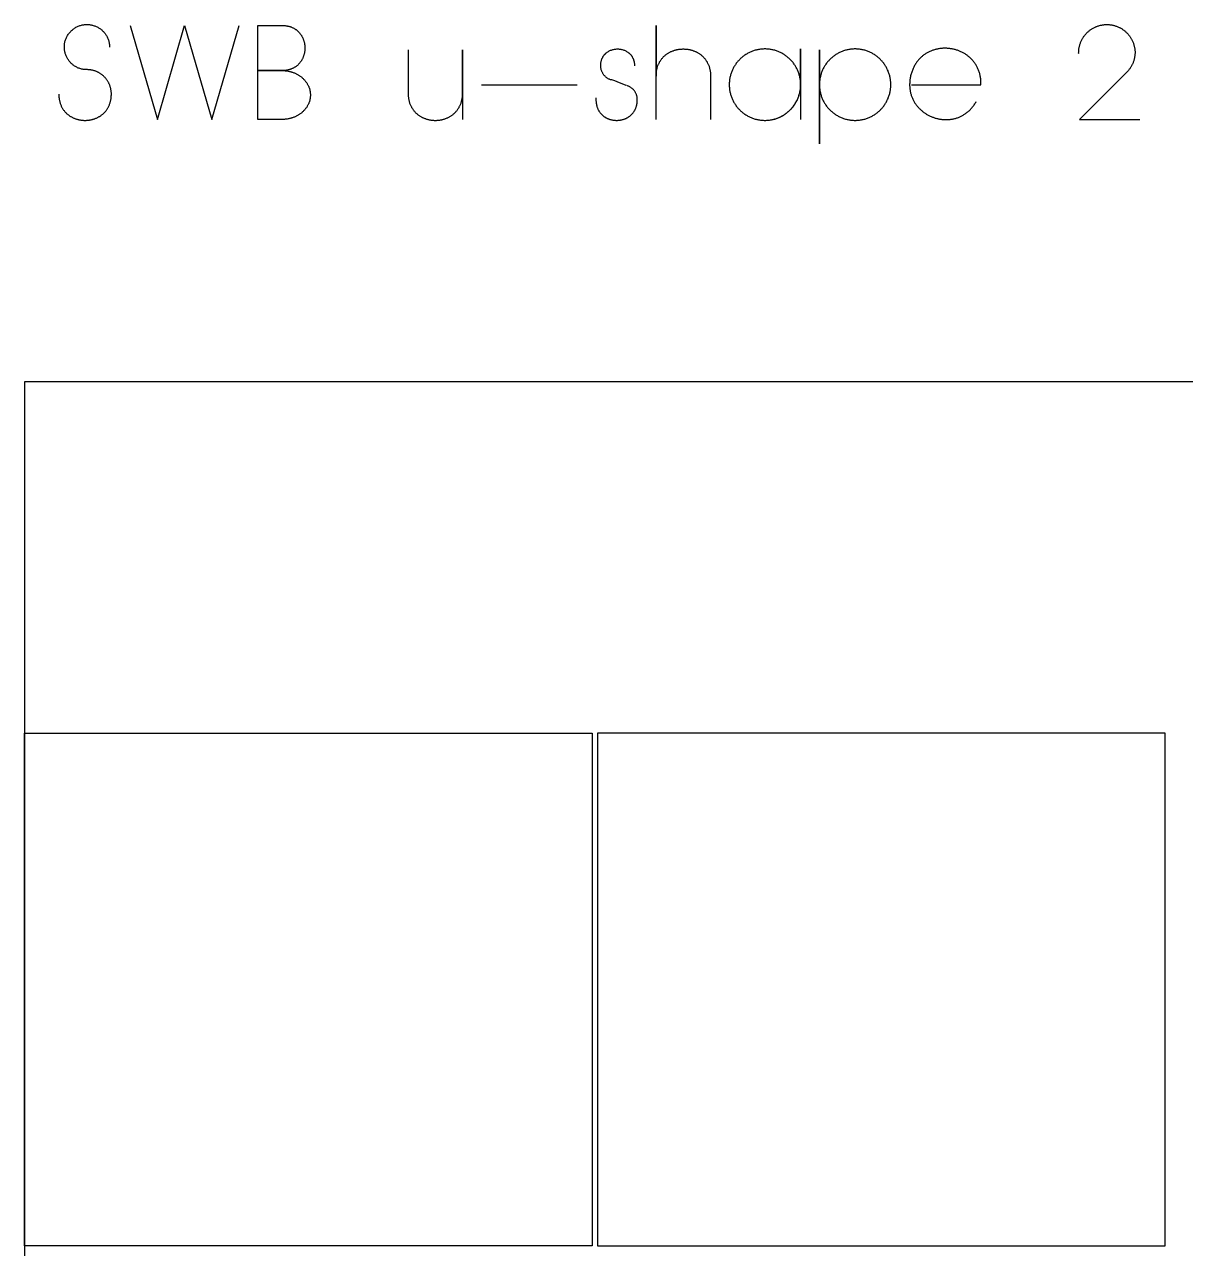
# Model space of a CAD drawing. Extents: x -841 to 5272, y -506 to 2808.
# Drawn here: x 3755 to 4620, y 1794 to 2706 of the extents above; entities that cross this region are included whole.
import ezdxf

# ---------------------------------------------------------------- set-up
doc = ezdxf.new("R2010")
doc.units = 0
for name, color, linetype in [('DEFAULT_LAYER0', 1, 'CONTINUOUS'), ('LAYER_1', 18, 'CONTINUOUS'), ('T5_LOGOLAYER_21', 18, 'CONTINUOUS')]:
    doc.layers.add(name, color=color, linetype=linetype)

msp = doc.modelspace()

# ---------------------------------------------------------------- linework, layer by layer
at = {"layer": 'DEFAULT_LAYER0'}
for points in [[(3754.74, 0), (4974.74, 0), (4974.74, 2440), (3754.74, 2440)], [(4568.74, 1796), (4604.74, 1796), (4604.74, 2178), (4181.74, 2178), (4181.74, 1796)]]:
    msp.add_lwpolyline(points, close=True, dxfattribs=at)
at = {"layer": 'LAYER_1'}
msp.add_lwpolyline([(4177.74, 1796), (3754.74, 1796), (3754.74, 2178), (4177.74, 2178)], close=True, dxfattribs=at)
at = {"layer": 'T5_LOGOLAYER_21'}
for points in [[(3780.29, 2654.37), (3780.3, 2653.76), (3780.32, 2653.16), (3780.36, 2652.57), (3780.41, 2652), (3780.47, 2651.43), (3780.54, 2650.87), (3780.63, 2650.32), (3780.73, 2649.78), (3780.85, 2649.24), (3780.97, 2648.72), (3781.11, 2648.21), (3781.26, 2647.71), (3781.42, 2647.22), (3781.6, 2646.73), (3781.78, 2646.26), (3781.98, 2645.79), (3782.18, 2645.34), (3782.4, 2644.89), (3782.63, 2644.46), (3782.86, 2644.03), (3783.11, 2643.62), (3783.37, 2643.21), (3783.63, 2642.81), (3783.91, 2642.43), (3784.19, 2642.05), (3784.49, 2641.68), (3784.79, 2641.32), (3785.1, 2640.97), (3785.42, 2640.63), (3785.74, 2640.3), (3786.08, 2639.98), (3786.42, 2639.67), (3786.77, 2639.37), (3787.12, 2639.08), (3787.48, 2638.79), (3787.85, 2638.52), (3788.23, 2638.26), (3788.61, 2638), (3788.99, 2637.76), (3789.38, 2637.53), (3789.78, 2637.3), (3790.18, 2637.09), (3790.59, 2636.88), (3791, 2636.68), (3791.42, 2636.5), (3791.84, 2636.32), (3792.27, 2636.15), (3792.7, 2635.99), (3793.13, 2635.85), (3793.56, 2635.71), (3794, 2635.58), (3794.44, 2635.46), (3794.89, 2635.35), (3795.34, 2635.25), (3795.79, 2635.16), (3796.24, 2635.08), (3796.69, 2635), (3797.14, 2634.94), (3797.6, 2634.89), (3798.06, 2634.85), (3798.52, 2634.81), (3798.97, 2634.79), (3799.43, 2634.77), (3799.89, 2634.77), (3800.35, 2634.77), (3800.81, 2634.79), (3801.27, 2634.81), (3801.73, 2634.85), (3802.18, 2634.89), (3802.64, 2634.94), (3803.1, 2635), (3803.55, 2635.08), (3804, 2635.16), (3804.45, 2635.25), (3804.9, 2635.35), (3805.34, 2635.46), (3805.78, 2635.58), (3806.22, 2635.71), (3806.66, 2635.85), (3807.09, 2635.99), (3807.52, 2636.15), (3807.94, 2636.32), (3808.36, 2636.5), (3808.78, 2636.68), (3809.19, 2636.88), (3809.6, 2637.09), (3810, 2637.3), (3810.4, 2637.53), (3810.79, 2637.76), (3811.18, 2638), (3811.56, 2638.26), (3811.93, 2638.52), (3812.3, 2638.79), (3812.66, 2639.08), (3813.02, 2639.37), (3813.37, 2639.67), (3813.71, 2639.98), (3814.04, 2640.3), (3814.37, 2640.63), (3814.69, 2640.97), (3815, 2641.32), (3815.3, 2641.68), (3815.59, 2642.05), (3815.88, 2642.43), (3816.15, 2642.81), (3816.42, 2643.21), (3816.67, 2643.62), (3816.92, 2644.03), (3817.16, 2644.46), (3817.39, 2644.89), (3817.6, 2645.34), (3817.81, 2645.79), (3818, 2646.26), (3818.19, 2646.73), (3818.36, 2647.22), (3818.52, 2647.71), (3818.67, 2648.21), (3818.81, 2648.72), (3818.94, 2649.24), (3819.05, 2649.78), (3819.15, 2650.32), (3819.24, 2650.87), (3819.32, 2651.43), (3819.38, 2652), (3819.43, 2652.57), (3819.46, 2653.16), (3819.49, 2653.76), (3819.49, 2654.37), (3819.49, 2654.84), (3819.47, 2655.31), (3819.44, 2655.77), (3819.4, 2656.23), (3819.35, 2656.69), (3819.29, 2657.14), (3819.21, 2657.59), (3819.13, 2658.04), (3819.03, 2658.48), (3818.93, 2658.92), (3818.81, 2659.36), (3818.68, 2659.79), (3818.55, 2660.21), (3818.4, 2660.63), (3818.24, 2661.05), (3818.07, 2661.46), (3817.89, 2661.87), (3817.71, 2662.27), (3817.51, 2662.66), (3817.31, 2663.05), (3817.09, 2663.44), (3816.87, 2663.81), (3816.64, 2664.19), (3816.4, 2664.55), (3816.15, 2664.91), (3815.89, 2665.27), (3815.62, 2665.62), (3815.35, 2665.96), (3815.07, 2666.29), (3814.78, 2666.62), (3814.48, 2666.94), (3814.17, 2667.25), (3813.86, 2667.55), (3813.54, 2667.85), (3813.21, 2668.14), (3812.88, 2668.42), (3812.54, 2668.7), (3812.19, 2668.96), (3811.84, 2669.22), (3811.48, 2669.47), (3811.11, 2669.71), (3810.74, 2669.94), (3810.36, 2670.17), (3809.98, 2670.38), (3809.59, 2670.59), (3809.19, 2670.78), (3808.79, 2670.97), (3808.38, 2671.15), (3807.97, 2671.32), (3807.56, 2671.47), (3807.14, 2671.62), (3806.71, 2671.76), (3806.28, 2671.89), (3805.85, 2672), (3805.41, 2672.11), (3804.96, 2672.21), (3804.52, 2672.29), (3804.07, 2672.36), (3803.61, 2672.43), (3803.16, 2672.48), (3802.69, 2672.52), (3802.23, 2672.55), (3801.76, 2672.56), (3801.29, 2672.57), (3800.6, 2672.58), (3799.91, 2672.62), (3799.24, 2672.68), (3798.57, 2672.77), (3797.92, 2672.89), (3797.28, 2673.02), (3796.66, 2673.18), (3796.04, 2673.36), (3795.44, 2673.57), (3794.86, 2673.79), (3794.28, 2674.04), (3793.72, 2674.31), (3793.18, 2674.59), (3792.64, 2674.9), (3792.13, 2675.22), (3791.62, 2675.56), (3791.13, 2675.92), (3790.66, 2676.29), (3790.2, 2676.68), (3789.76, 2677.09), (3789.33, 2677.51), (3788.92, 2677.94), (3788.53, 2678.39), (3788.15, 2678.85), (3787.79, 2679.33), (3787.44, 2679.81), (3787.12, 2680.31), (3786.81, 2680.82), (3786.52, 2681.33), (3786.24, 2681.86), (3785.99, 2682.4), (3785.75, 2682.94), (3785.53, 2683.49), (3785.33, 2684.05), (3785.15, 2684.62), (3784.99, 2685.19), (3784.85, 2685.77), (3784.73, 2686.35), (3784.63, 2686.94), (3784.55, 2687.53), (3784.49, 2688.12), (3784.45, 2688.72), (3784.44, 2689.32), (3784.44, 2689.92), (3784.47, 2690.52), (3784.51, 2691.12), (3784.58, 2691.71), (3784.68, 2692.31), (3784.79, 2692.91), (3784.93, 2693.5), (3785.09, 2694.1), (3785.27, 2694.69), (3785.48, 2695.27), (3785.71, 2695.85), (3785.97, 2696.42), (3786.25, 2696.99), (3786.55, 2697.56), (3786.88, 2698.11), (3787.24, 2698.66), (3787.62, 2699.2), (3788.02, 2699.73), (3788.45, 2700.25), (3788.91, 2700.77), (3789.39, 2701.27), (3789.89, 2701.75), (3790.41, 2702.21), (3790.93, 2702.64), (3791.46, 2703.05), (3792, 2703.43), (3792.55, 2703.78), (3793.11, 2704.11), (3793.67, 2704.41), (3794.24, 2704.69), (3794.81, 2704.95), (3795.39, 2705.18), (3795.98, 2705.39), (3796.57, 2705.57), (3797.16, 2705.73), (3797.75, 2705.87), (3798.35, 2705.99), (3798.95, 2706.08), (3799.55, 2706.15), (3800.15, 2706.2), (3800.75, 2706.22), (3801.35, 2706.23), (3801.94, 2706.21), (3802.54, 2706.17), (3803.13, 2706.11), (3803.72, 2706.03), (3804.31, 2705.93), (3804.89, 2705.81), (3805.47, 2705.67), (3806.04, 2705.51), (3806.61, 2705.33), (3807.17, 2705.13), (3807.72, 2704.91), (3808.26, 2704.67), (3808.8, 2704.42), (3809.33, 2704.15), (3809.85, 2703.85), (3810.35, 2703.54), (3810.85, 2703.22), (3811.34, 2702.87), (3811.81, 2702.51), (3812.27, 2702.13), (3812.72, 2701.74), (3813.15, 2701.33), (3813.57, 2700.9), (3813.98, 2700.46), (3814.37, 2700), (3814.75, 2699.53), (3815.1, 2699.04), (3815.44, 2698.54), (3815.77, 2698.02), (3816.07, 2697.49), (3816.36, 2696.94), (3816.62, 2696.38), (3816.87, 2695.8), (3817.09, 2695.22), (3817.3, 2694.62), (3817.48, 2694), (3817.64, 2693.38), (3817.78, 2692.74), (3817.89, 2692.09), (3817.98, 2691.43), (3818.04, 2690.75), (3818.08, 2690.07), (3818.09, 2689.37)], [(3833.49, 2705.47), (3853.79, 2635.47), (3874.09, 2705.47), (3894.39, 2635.47), (3914.69, 2705.47)], [(4225.4, 2635.47), (4225.4, 2705.47), (4225.4, 2667.67), (4225.41, 2668.3), (4225.43, 2668.92), (4225.47, 2669.53), (4225.52, 2670.13), (4225.58, 2670.72), (4225.66, 2671.3), (4225.75, 2671.87), (4225.86, 2672.43), (4225.97, 2672.98), (4226.1, 2673.52), (4226.25, 2674.05), (4226.4, 2674.57), (4226.57, 2675.08), (4226.75, 2675.58), (4226.94, 2676.07), (4227.14, 2676.55), (4227.36, 2677.02), (4227.58, 2677.48), (4227.82, 2677.93), (4228.06, 2678.37), (4228.32, 2678.81), (4228.59, 2679.23), (4228.86, 2679.64), (4229.15, 2680.04), (4229.44, 2680.43), (4229.74, 2680.81), (4230.06, 2681.18), (4230.38, 2681.55), (4230.71, 2681.9), (4231.04, 2682.24), (4231.39, 2682.57), (4231.74, 2682.89), (4232.1, 2683.21), (4232.47, 2683.51), (4232.85, 2683.8), (4233.23, 2684.08), (4233.62, 2684.36), (4234.01, 2684.62), (4234.41, 2684.87), (4234.82, 2685.11), (4235.23, 2685.35), (4235.64, 2685.57), (4236.07, 2685.78), (4236.49, 2685.99), (4236.93, 2686.18), (4237.36, 2686.36), (4237.8, 2686.54), (4238.25, 2686.7), (4238.69, 2686.85), (4239.14, 2687), (4239.6, 2687.13), (4240.06, 2687.26), (4240.52, 2687.37), (4240.98, 2687.47), (4241.45, 2687.57), (4241.91, 2687.65), (4242.38, 2687.73), (4242.85, 2687.79), (4243.33, 2687.85), (4243.8, 2687.89), (4244.27, 2687.92), (4244.75, 2687.95), (4245.22, 2687.96), (4245.7, 2687.97), (4246.18, 2687.96), (4246.65, 2687.95), (4247.13, 2687.92), (4247.6, 2687.89), (4248.07, 2687.85), (4248.55, 2687.79), (4249.02, 2687.73), (4249.49, 2687.65), (4249.95, 2687.57), (4250.42, 2687.47), (4250.88, 2687.37), (4251.34, 2687.26), (4251.8, 2687.13), (4252.25, 2687), (4252.71, 2686.85), (4253.15, 2686.7), (4253.6, 2686.54), (4254.04, 2686.36), (4254.47, 2686.18), (4254.91, 2685.99), (4255.33, 2685.78), (4255.75, 2685.57), (4256.17, 2685.35), (4256.58, 2685.11), (4256.99, 2684.87), (4257.39, 2684.62), (4257.78, 2684.36), (4258.17, 2684.08), (4258.55, 2683.8), (4258.93, 2683.51), (4259.3, 2683.21), (4259.66, 2682.89), (4260.01, 2682.57), (4260.35, 2682.24), (4260.69, 2681.9), (4261.02, 2681.55), (4261.34, 2681.18), (4261.65, 2680.81), (4261.96, 2680.43), (4262.25, 2680.04), (4262.54, 2679.64), (4262.81, 2679.23), (4263.08, 2678.81), (4263.34, 2678.37), (4263.58, 2677.93), (4263.82, 2677.48), (4264.04, 2677.02), (4264.25, 2676.55), (4264.46, 2676.07), (4264.65, 2675.58), (4264.83, 2675.08), (4265, 2674.57), (4265.15, 2674.05), (4265.29, 2673.52), (4265.43, 2672.98), (4265.54, 2672.43), (4265.65, 2671.87), (4265.74, 2671.3), (4265.82, 2670.72), (4265.88, 2670.13), (4265.93, 2669.53), (4265.97, 2668.92), (4265.99, 2668.3), (4266, 2667.67), (4266, 2635.47)], [(4540.31, 2684.47), (4540.29, 2685.02), (4540.3, 2685.58), (4540.32, 2686.12), (4540.35, 2686.67), (4540.39, 2687.21), (4540.45, 2687.75), (4540.52, 2688.28), (4540.61, 2688.81), (4540.71, 2689.33), (4540.82, 2689.85), (4540.94, 2690.37), (4541.08, 2690.88), (4541.23, 2691.38), (4541.39, 2691.88), (4541.57, 2692.38), (4541.75, 2692.87), (4541.95, 2693.35), (4542.16, 2693.83), (4542.38, 2694.3), (4542.61, 2694.76), (4542.86, 2695.22), (4543.11, 2695.67), (4543.37, 2696.11), (4543.65, 2696.55), (4543.93, 2696.98), (4544.23, 2697.4), (4544.53, 2697.82), (4544.85, 2698.22), (4545.18, 2698.62), (4545.51, 2699.01), (4545.85, 2699.4), (4546.21, 2699.77), (4546.57, 2700.13), (4546.94, 2700.49), (4547.32, 2700.84), (4547.71, 2701.18), (4548.1, 2701.5), (4548.51, 2701.82), (4548.92, 2702.13), (4549.34, 2702.43), (4549.77, 2702.72), (4550.2, 2703), (4550.65, 2703.27), (4551.1, 2703.53), (4551.55, 2703.77), (4552.01, 2704.01), (4552.48, 2704.23), (4552.96, 2704.45), (4553.44, 2704.65), (4553.93, 2704.84), (4554.43, 2705.02), (4554.93, 2705.18), (4555.43, 2705.34), (4555.94, 2705.48), (4556.46, 2705.61), (4556.98, 2705.72), (4557.5, 2705.83), (4558.03, 2705.92), (4558.57, 2705.99), (4559.11, 2706.06), (4559.65, 2706.11), (4560.2, 2706.14), (4560.75, 2706.16), (4561.31, 2706.17), (4561.85, 2706.16), (4562.39, 2706.14), (4562.92, 2706.11), (4563.45, 2706.06), (4563.98, 2706), (4564.5, 2705.93), (4565.02, 2705.84), (4565.54, 2705.74), (4566.05, 2705.63), (4566.55, 2705.51), (4567.05, 2705.37), (4567.55, 2705.22), (4568.04, 2705.06), (4568.52, 2704.89), (4569, 2704.71), (4569.48, 2704.52), (4569.95, 2704.31), (4570.41, 2704.1), (4570.86, 2703.87), (4571.31, 2703.63), (4571.76, 2703.38), (4572.19, 2703.13), (4572.62, 2702.86), (4573.04, 2702.58), (4573.46, 2702.29), (4573.87, 2701.99), (4574.27, 2701.69), (4574.66, 2701.37), (4575.05, 2701.04), (4575.42, 2700.71), (4575.79, 2700.37), (4576.15, 2700.02), (4576.5, 2699.65), (4576.85, 2699.29), (4577.18, 2698.91), (4577.51, 2698.52), (4577.82, 2698.13), (4578.13, 2697.73), (4578.43, 2697.32), (4578.72, 2696.91), (4578.99, 2696.49), (4579.26, 2696.06), (4579.52, 2695.62), (4579.77, 2695.18), (4580.01, 2694.73), (4580.23, 2694.27), (4580.45, 2693.81), (4580.65, 2693.34), (4580.85, 2692.87), (4581.03, 2692.39), (4581.2, 2691.9), (4581.36, 2691.41), (4581.51, 2690.92), (4581.64, 2690.42), (4581.77, 2689.91), (4581.88, 2689.4), (4581.98, 2688.89), (4582.06, 2688.37), (4582.14, 2687.84), (4582.2, 2687.32), (4582.24, 2686.78), (4582.28, 2686.25), (4582.3, 2685.71), (4582.31, 2685.17), (4582.29, 2684.65), (4582.26, 2684.14), (4582.22, 2683.62), (4582.16, 2683.11), (4582.1, 2682.6), (4582.02, 2682.09), (4581.93, 2681.59), (4581.83, 2681.09), (4581.71, 2680.59), (4581.59, 2680.09), (4581.45, 2679.6), (4581.3, 2679.11), (4581.14, 2678.63), (4580.97, 2678.15), (4580.78, 2677.68), (4580.59, 2677.21), (4580.38, 2676.74), (4580.16, 2676.28), (4579.93, 2675.82), (4579.7, 2675.37), (4579.45, 2674.93), (4579.18, 2674.49), (4578.91, 2674.06), (4578.63, 2673.63), (4578.34, 2673.21), (4578.04, 2672.8), (4577.72, 2672.39), (4577.4, 2671.99), (4577.07, 2671.6), (4576.72, 2671.22), (4576.37, 2670.84), (4576.01, 2670.47), (4541.01, 2635.47), (4585.81, 2635.47)], [(4040.6, 2687.27), (4040.6, 2655.07), (4040.61, 2654.44), (4040.63, 2653.82), (4040.67, 2653.21), (4040.72, 2652.61), (4040.78, 2652.02), (4040.86, 2651.44), (4040.95, 2650.87), (4041.06, 2650.31), (4041.17, 2649.76), (4041.3, 2649.22), (4041.45, 2648.69), (4041.6, 2648.17), (4041.77, 2647.66), (4041.95, 2647.16), (4042.14, 2646.67), (4042.34, 2646.19), (4042.56, 2645.72), (4042.78, 2645.26), (4043.02, 2644.81), (4043.26, 2644.36), (4043.52, 2643.93), (4043.79, 2643.51), (4044.06, 2643.1), (4044.35, 2642.7), (4044.64, 2642.31), (4044.94, 2641.93), (4045.26, 2641.55), (4045.58, 2641.19), (4045.91, 2640.84), (4046.24, 2640.5), (4046.59, 2640.17), (4046.94, 2639.84), (4047.3, 2639.53), (4047.67, 2639.23), (4048.05, 2638.94), (4048.43, 2638.65), (4048.82, 2638.38), (4049.21, 2638.12), (4049.61, 2637.87), (4050.02, 2637.62), (4050.43, 2637.39), (4050.84, 2637.17), (4051.27, 2636.95), (4051.69, 2636.75), (4052.13, 2636.56), (4052.56, 2636.37), (4053, 2636.2), (4053.45, 2636.04), (4053.89, 2635.88), (4054.34, 2635.74), (4054.8, 2635.61), (4055.26, 2635.48), (4055.72, 2635.37), (4056.18, 2635.26), (4056.65, 2635.17), (4057.11, 2635.09), (4057.58, 2635.01), (4058.05, 2634.95), (4058.53, 2634.89), (4059, 2634.85), (4059.47, 2634.81), (4059.95, 2634.79), (4060.42, 2634.77), (4060.9, 2634.77), (4061.38, 2634.77), (4061.85, 2634.79), (4062.33, 2634.81), (4062.8, 2634.85), (4063.27, 2634.89), (4063.75, 2634.95), (4064.22, 2635.01), (4064.69, 2635.09), (4065.15, 2635.17), (4065.62, 2635.26), (4066.08, 2635.37), (4066.54, 2635.48), (4067, 2635.61), (4067.45, 2635.74), (4067.91, 2635.88), (4068.35, 2636.04), (4068.8, 2636.2), (4069.24, 2636.37), (4069.67, 2636.56), (4070.11, 2636.75), (4070.53, 2636.95), (4070.95, 2637.17), (4071.37, 2637.39), (4071.78, 2637.62), (4072.19, 2637.87), (4072.59, 2638.12), (4072.98, 2638.38), (4073.37, 2638.65), (4073.75, 2638.94), (4074.13, 2639.23), (4074.5, 2639.53), (4074.86, 2639.84), (4075.21, 2640.17), (4075.55, 2640.5), (4075.89, 2640.84), (4076.22, 2641.19), (4076.54, 2641.55), (4076.85, 2641.93), (4077.16, 2642.31), (4077.45, 2642.7), (4077.74, 2643.1), (4078.01, 2643.51), (4078.28, 2643.93), (4078.54, 2644.36), (4078.78, 2644.81), (4079.02, 2645.26), (4079.24, 2645.72), (4079.45, 2646.19), (4079.66, 2646.67), (4079.85, 2647.16), (4080.03, 2647.66), (4080.2, 2648.17), (4080.35, 2648.69), (4080.49, 2649.22), (4080.63, 2649.76), (4080.74, 2650.31), (4080.85, 2650.87), (4080.94, 2651.44), (4081.02, 2652.02), (4081.08, 2652.61), (4081.13, 2653.21), (4081.17, 2653.82), (4081.19, 2654.44), (4081.2, 2655.07), (4081.2, 2687.27), (4081.2, 2635.47)], [(4203, 2660.67), (4200.2, 2662.07), (4198.1, 2662.77), (4194.6, 2664.17), (4192.5, 2664.87), (4191.8, 2664.87), (4191.38, 2665.02), (4190.97, 2665.19), (4190.57, 2665.37), (4190.18, 2665.57), (4189.8, 2665.78), (4189.43, 2666), (4189.06, 2666.24), (4188.71, 2666.49), (4188.37, 2666.76), (4188.04, 2667.03), (4187.72, 2667.32), (4187.41, 2667.62), (4187.12, 2667.92), (4186.83, 2668.24), (4186.56, 2668.57), (4186.3, 2668.91), (4186.06, 2669.26), (4185.83, 2669.62), (4185.61, 2669.99), (4185.4, 2670.36), (4185.21, 2670.74), (4185.03, 2671.13), (4184.87, 2671.53), (4184.72, 2671.94), (4184.59, 2672.35), (4184.47, 2672.76), (4184.37, 2673.19), (4184.28, 2673.61), (4184.21, 2674.05), (4184.16, 2674.48), (4184.12, 2674.92), (4184.1, 2675.37), (4184.1, 2675.76), (4184.12, 2676.14), (4184.14, 2676.52), (4184.17, 2676.89), (4184.21, 2677.26), (4184.26, 2677.62), (4184.32, 2677.97), (4184.38, 2678.32), (4184.46, 2678.66), (4184.54, 2679), (4184.63, 2679.33), (4184.72, 2679.65), (4184.83, 2679.97), (4184.94, 2680.28), (4185.06, 2680.58), (4185.18, 2680.88), (4185.31, 2681.17), (4185.45, 2681.46), (4185.6, 2681.74), (4185.75, 2682.01), (4185.91, 2682.28), (4186.08, 2682.54), (4186.25, 2682.8), (4186.42, 2683.05), (4186.61, 2683.29), (4186.8, 2683.53), (4186.99, 2683.76), (4187.19, 2683.98), (4187.39, 2684.2), (4187.6, 2684.41), (4187.82, 2684.62), (4188.04, 2684.82), (4188.26, 2685.01), (4188.49, 2685.2), (4188.96, 2685.56), (4189.44, 2685.89), (4189.94, 2686.2), (4190.46, 2686.48), (4190.99, 2686.74), (4191.52, 2686.97), (4192.07, 2687.18), (4192.63, 2687.37), (4193.2, 2687.53), (4193.77, 2687.66), (4194.35, 2687.77), (4194.93, 2687.86), (4195.52, 2687.92), (4196.11, 2687.96), (4196.7, 2687.97), (4197.29, 2687.96), (4197.88, 2687.92), (4198.47, 2687.86), (4199.05, 2687.77), (4199.63, 2687.66), (4200.2, 2687.53), (4200.77, 2687.37), (4201.33, 2687.18), (4201.87, 2686.97), (4202.41, 2686.74), (4202.94, 2686.48), (4203.45, 2686.2), (4203.96, 2685.89), (4204.44, 2685.56), (4204.91, 2685.2), (4205.14, 2685.01), (4205.36, 2684.82), (4205.58, 2684.62), (4205.8, 2684.41), (4206, 2684.2), (4206.21, 2683.98), (4206.41, 2683.76), (4206.6, 2683.53), (4206.79, 2683.29), (4206.97, 2683.05), (4207.15, 2682.8), (4207.32, 2682.54), (4207.49, 2682.28), (4207.65, 2682.01), (4207.8, 2681.74), (4207.94, 2681.46), (4208.08, 2681.17), (4208.22, 2680.88), (4208.34, 2680.58), (4208.46, 2680.28), (4208.57, 2679.97), (4208.68, 2679.65), (4208.77, 2679.33), (4208.86, 2679), (4208.94, 2678.66), (4209.02, 2678.32), (4209.08, 2677.97), (4209.14, 2677.62), (4209.19, 2677.26), (4209.23, 2676.89), (4209.26, 2676.52), (4209.28, 2676.14), (4209.29, 2675.76), (4209.3, 2675.37)], [(4306.51, 2634.77), (4307.21, 2634.78), (4307.9, 2634.81), (4308.59, 2634.85), (4309.27, 2634.91), (4309.95, 2634.99), (4310.63, 2635.09), (4311.3, 2635.2), (4311.96, 2635.33), (4312.62, 2635.48), (4313.27, 2635.64), (4313.91, 2635.82), (4314.55, 2636.01), (4315.18, 2636.22), (4315.8, 2636.44), (4316.42, 2636.68), (4317.03, 2636.93), (4317.63, 2637.2), (4318.22, 2637.48), (4318.81, 2637.78), (4319.38, 2638.09), (4319.95, 2638.41), (4320.51, 2638.75), (4321.06, 2639.1), (4321.6, 2639.46), (4322.13, 2639.84), (4322.65, 2640.23), (4323.16, 2640.63), (4323.66, 2641.04), (4324.15, 2641.47), (4324.63, 2641.9), (4325.1, 2642.35), (4325.56, 2642.81), (4326.01, 2643.28), (4326.44, 2643.76), (4326.87, 2644.25), (4327.28, 2644.75), (4327.68, 2645.27), (4328.07, 2645.79), (4328.44, 2646.32), (4328.8, 2646.86), (4329.15, 2647.41), (4329.49, 2647.97), (4329.81, 2648.53), (4330.12, 2649.11), (4330.42, 2649.69), (4330.7, 2650.29), (4330.96, 2650.89), (4331.22, 2651.49), (4331.45, 2652.11), (4331.68, 2652.73), (4331.88, 2653.36), (4332.08, 2654), (4332.25, 2654.64), (4332.41, 2655.29), (4332.56, 2655.94), (4332.69, 2656.6), (4332.8, 2657.27), (4332.89, 2657.94), (4332.97, 2658.62), (4333.03, 2659.3), (4333.08, 2659.98), (4333.11, 2660.67), (4333.11, 2661.37), (4333.11, 2662.07), (4333.11, 2687.97), (4333.11, 2635.47)], [(4415.71, 2661.37), (4467.51, 2661.37), (4467.51, 2662.11), (4467.5, 2662.85), (4467.48, 2663.57), (4467.44, 2664.29), (4467.38, 2664.99), (4467.3, 2665.69), (4467.21, 2666.37), (4467.11, 2667.05), (4466.99, 2667.71), (4466.85, 2668.37), (4466.7, 2669.01), (4466.54, 2669.65), (4466.36, 2670.28), (4466.17, 2670.89), (4465.96, 2671.5), (4465.74, 2672.09), (4465.51, 2672.68), (4465.27, 2673.26), (4465.01, 2673.82), (4464.74, 2674.38), (4464.46, 2674.92), (4464.16, 2675.46), (4463.86, 2675.98), (4463.54, 2676.5), (4463.21, 2677), (4462.87, 2677.49), (4462.52, 2677.98), (4462.16, 2678.45), (4461.79, 2678.91), (4461.41, 2679.36), (4461.02, 2679.81), (4460.62, 2680.24), (4460.21, 2680.66), (4459.79, 2681.07), (4459.36, 2681.47), (4458.92, 2681.85), (4458.48, 2682.23), (4458.03, 2682.6), (4457.57, 2682.96), (4457.1, 2683.3), (4456.62, 2683.64), (4456.14, 2683.96), (4455.65, 2684.27), (4455.16, 2684.57), (4454.66, 2684.87), (4454.15, 2685.15), (4453.64, 2685.42), (4453.12, 2685.67), (4452.59, 2685.92), (4452.06, 2686.16), (4451.53, 2686.38), (4450.99, 2686.6), (4450.45, 2686.8), (4449.9, 2686.99), (4449.35, 2687.17), (4448.79, 2687.34), (4448.23, 2687.5), (4447.67, 2687.64), (4447.11, 2687.78), (4446.54, 2687.9), (4445.97, 2688.01), (4445.4, 2688.11), (4444.83, 2688.2), (4444.25, 2688.28), (4443.67, 2688.35), (4443.1, 2688.4), (4442.52, 2688.44), (4441.94, 2688.47), (4441.36, 2688.49), (4440.78, 2688.5), (4440.2, 2688.5), (4439.62, 2688.48), (4439.04, 2688.45), (4438.46, 2688.42), (4437.88, 2688.36), (4437.3, 2688.3), (4436.73, 2688.23), (4436.16, 2688.14), (4435.58, 2688.04), (4435.02, 2687.93), (4434.45, 2687.81), (4433.88, 2687.67), (4433.32, 2687.53), (4432.77, 2687.37), (4432.21, 2687.2), (4431.66, 2687.01), (4431.11, 2686.82), (4430.57, 2686.61), (4430.03, 2686.39), (4429.5, 2686.16), (4428.97, 2685.91), (4428.45, 2685.65), (4427.93, 2685.38), (4427.42, 2685.1), (4426.91, 2684.81), (4426.41, 2684.5), (4425.92, 2684.18), (4425.43, 2683.85), (4424.95, 2683.5), (4424.48, 2683.15), (4424.01, 2682.78), (4423.55, 2682.39), (4423.1, 2682), (4422.66, 2681.59), (4422.22, 2681.17), (4421.8, 2680.74), (4421.38, 2680.29), (4420.97, 2679.83), (4420.58, 2679.36), (4420.19, 2678.87), (4419.81, 2678.38), (4419.44, 2677.87), (4419.08, 2677.34), (4418.73, 2676.81), (4418.4, 2676.26), (4418.07, 2675.69), (4417.75, 2675.12), (4417.45, 2674.53), (4417.16, 2673.92), (4416.88, 2673.31), (4416.61, 2672.68), (4416.36, 2672.04), (4416.11, 2671.38), (4415.88, 2670.71), (4415.67, 2670.03), (4415.46, 2669.33), (4415.27, 2668.62), (4415.1, 2667.9), (4414.95, 2667.21), (4414.81, 2666.52), (4414.7, 2665.83), (4414.6, 2665.15), (4414.51, 2664.48), (4414.44, 2663.81), (4414.39, 2663.15), (4414.36, 2662.49), (4414.34, 2661.84), (4414.33, 2661.2), (4414.34, 2660.56), (4414.37, 2659.92), (4414.41, 2659.3), (4414.47, 2658.68), (4414.54, 2658.06), (4414.62, 2657.45), (4414.72, 2656.85), (4414.83, 2656.25), (4414.96, 2655.66), (4415.09, 2655.08), (4415.25, 2654.51), (4415.41, 2653.94), (4415.59, 2653.37), (4415.78, 2652.82), (4415.98, 2652.27), (4416.2, 2651.73), (4416.42, 2651.2), (4416.66, 2650.67), (4416.91, 2650.15), (4417.17, 2649.64), (4417.45, 2649.13), (4417.73, 2648.64), (4418.02, 2648.15), (4418.33, 2647.67), (4418.64, 2647.19), (4418.97, 2646.73), (4419.3, 2646.27), (4419.65, 2645.82), (4420, 2645.38), (4420.36, 2644.95), (4420.73, 2644.52), (4421.12, 2644.11), (4421.51, 2643.7), (4421.9, 2643.3), (4422.31, 2642.91), (4422.72, 2642.53), (4423.14, 2642.16), (4423.57, 2641.79), (4424.01, 2641.44), (4424.45, 2641.09), (4424.91, 2640.75), (4425.36, 2640.43), (4425.83, 2640.11), (4426.3, 2639.8), (4426.77, 2639.5), (4427.26, 2639.21), (4427.74, 2638.93), (4428.24, 2638.66), (4428.74, 2638.4), (4429.24, 2638.15), (4429.75, 2637.91), (4430.26, 2637.68), (4430.78, 2637.46), (4431.3, 2637.25), (4431.83, 2637.05), (4432.36, 2636.86), (4432.89, 2636.68), (4433.43, 2636.51), (4433.97, 2636.35), (4434.51, 2636.21), (4435.06, 2636.07), (4435.61, 2635.94), (4436.16, 2635.83), (4436.71, 2635.73), (4437.27, 2635.63), (4437.82, 2635.55), (4438.38, 2635.48), (4438.94, 2635.42), (4439.5, 2635.38), (4440.06, 2635.34), (4440.63, 2635.32), (4441.19, 2635.3), (4441.75, 2635.3), (4442.31, 2635.32), (4442.88, 2635.34), (4443.44, 2635.37), (4444, 2635.42), (4444.56, 2635.48), (4445.12, 2635.55), (4445.68, 2635.64), (4446.24, 2635.73), (4446.8, 2635.84), (4447.35, 2635.96), (4447.9, 2636.1), (4448.45, 2636.24), (4449, 2636.4), (4449.55, 2636.58), (4450.09, 2636.76), (4450.63, 2636.96), (4451.16, 2637.17), (4451.7, 2637.4), (4452.23, 2637.63), (4452.75, 2637.89), (4453.27, 2638.15), (4453.79, 2638.43), (4454.3, 2638.72), (4454.81, 2639.03), (4455.31, 2639.35), (4455.81, 2639.68), (4456.3, 2640.03), (4456.79, 2640.39), (4457.27, 2640.77), (4457.74, 2641.16), (4458.21, 2641.56), (4458.67, 2641.98), (4459.13, 2642.41), (4459.58, 2642.86), (4460.02, 2643.32), (4460.45, 2643.8), (4460.88, 2644.29), (4461.3, 2644.8), (4461.71, 2645.32), (4462.12, 2645.86), (4462.51, 2646.41), (4462.9, 2646.98), (4463.28, 2647.56), (4463.65, 2648.16), (4464.01, 2648.77)], [(4095.2, 2661.37), (4166.6, 2661.37)], [(4180.6, 2651.57), (4180.6, 2650.17), (4180.6, 2649.69), (4180.62, 2649.22), (4180.65, 2648.76), (4180.69, 2648.3), (4180.74, 2647.86), (4180.8, 2647.42), (4180.87, 2646.98), (4180.95, 2646.56), (4181.03, 2646.14), (4181.13, 2645.73), (4181.24, 2645.33), (4181.36, 2644.94), (4181.49, 2644.55), (4181.62, 2644.17), (4181.77, 2643.8), (4181.92, 2643.43), (4182.08, 2643.07), (4182.26, 2642.72), (4182.43, 2642.38), (4182.62, 2642.05), (4182.81, 2641.72), (4183.02, 2641.4), (4183.23, 2641.09), (4183.44, 2640.78), (4183.67, 2640.49), (4183.9, 2640.2), (4184.13, 2639.92), (4184.38, 2639.64), (4184.63, 2639.37), (4184.88, 2639.12), (4185.14, 2638.86), (4185.41, 2638.62), (4185.69, 2638.38), (4185.96, 2638.15), (4186.25, 2637.93), (4186.54, 2637.72), (4186.83, 2637.51), (4187.13, 2637.31), (4187.43, 2637.12), (4187.74, 2636.93), (4188.06, 2636.76), (4188.37, 2636.59), (4188.69, 2636.43), (4189.02, 2636.27), (4189.34, 2636.13), (4189.67, 2635.99), (4190.01, 2635.86), (4190.34, 2635.73), (4190.68, 2635.61), (4191.03, 2635.51), (4191.37, 2635.4), (4191.72, 2635.31), (4192.07, 2635.22), (4192.42, 2635.14), (4192.77, 2635.07), (4193.13, 2635.01), (4193.48, 2634.95), (4193.84, 2634.9), (4194.2, 2634.86), (4194.56, 2634.83), (4194.92, 2634.8), (4195.28, 2634.78), (4195.64, 2634.77), (4196, 2634.77), (4196.36, 2634.77), (4196.72, 2634.78), (4197.08, 2634.8), (4197.44, 2634.83), (4197.8, 2634.86), (4198.16, 2634.9), (4198.52, 2634.95), (4198.87, 2635.01), (4199.23, 2635.07), (4199.58, 2635.14), (4199.93, 2635.22), (4200.28, 2635.31), (4200.63, 2635.4), (4200.97, 2635.51), (4201.31, 2635.61), (4201.65, 2635.73), (4201.99, 2635.86), (4202.32, 2635.99), (4202.66, 2636.13), (4202.98, 2636.27), (4203.31, 2636.43), (4203.63, 2636.59), (4203.94, 2636.76), (4204.26, 2636.93), (4204.56, 2637.12), (4204.87, 2637.31), (4205.17, 2637.51), (4205.46, 2637.72), (4205.75, 2637.93), (4206.03, 2638.15), (4206.31, 2638.38), (4206.59, 2638.62), (4206.85, 2638.86), (4207.12, 2639.12), (4207.37, 2639.37), (4207.62, 2639.64), (4207.87, 2639.92), (4208.1, 2640.2), (4208.33, 2640.49), (4208.56, 2640.78), (4208.77, 2641.09), (4208.98, 2641.4), (4209.18, 2641.72), (4209.38, 2642.05), (4209.56, 2642.38), (4209.74, 2642.72), (4209.91, 2643.07), (4210.08, 2643.43), (4210.23, 2643.8), (4210.37, 2644.17), (4210.51, 2644.55), (4210.64, 2644.94), (4210.76, 2645.33), (4210.86, 2645.73), (4210.96, 2646.14), (4211.05, 2646.56), (4211.13, 2646.98), (4211.2, 2647.42), (4211.26, 2647.86), (4211.31, 2648.3), (4211.35, 2648.76), (4211.38, 2649.22), (4211.39, 2649.69), (4211.4, 2650.17), (4211.39, 2650.62), (4211.37, 2651.06), (4211.32, 2651.51), (4211.26, 2651.94), (4211.18, 2652.37), (4211.09, 2652.8), (4210.98, 2653.22), (4210.85, 2653.64), (4210.7, 2654.05), (4210.55, 2654.45), (4210.37, 2654.84), (4210.18, 2655.23), (4209.98, 2655.61), (4209.76, 2655.98), (4209.52, 2656.34), (4209.28, 2656.69), (4209.02, 2657.03), (4208.74, 2657.36), (4208.46, 2657.68), (4208.16, 2657.99), (4207.85, 2658.28), (4207.52, 2658.57), (4207.19, 2658.84), (4206.84, 2659.1), (4206.48, 2659.35), (4206.12, 2659.58), (4205.74, 2659.8), (4205.35, 2660), (4204.95, 2660.19), (4204.54, 2660.37), (4204.13, 2660.53), (4203.7, 2660.67)]]:
    msp.add_lwpolyline(points, dxfattribs=at)
for points in [[(3928.69, 2635.47), (3928.69, 2705.47), (3946.89, 2705.47), (3947.41, 2705.46), (3947.93, 2705.44), (3948.43, 2705.41), (3948.93, 2705.37), (3949.42, 2705.32), (3949.9, 2705.25), (3950.37, 2705.18), (3950.83, 2705.09), (3951.29, 2704.99), (3951.73, 2704.89), (3952.17, 2704.77), (3952.6, 2704.64), (3953.02, 2704.5), (3953.44, 2704.35), (3953.84, 2704.19), (3954.24, 2704.03), (3954.63, 2703.85), (3955.01, 2703.66), (3955.39, 2703.47), (3955.75, 2703.26), (3956.11, 2703.05), (3956.46, 2702.83), (3956.8, 2702.6), (3957.13, 2702.37), (3957.45, 2702.12), (3957.77, 2701.87), (3958.08, 2701.61), (3958.38, 2701.35), (3958.67, 2701.08), (3958.95, 2700.8), (3959.23, 2700.51), (3959.49, 2700.22), (3959.75, 2699.92), (3960, 2699.62), (3960.24, 2699.31), (3960.48, 2698.99), (3960.7, 2698.67), (3960.92, 2698.34), (3961.13, 2698.01), (3961.33, 2697.68), (3961.52, 2697.34), (3961.71, 2696.99), (3961.88, 2696.64), (3962.05, 2696.29), (3962.21, 2695.93), (3962.36, 2695.57), (3962.51, 2695.21), (3962.64, 2694.84), (3962.77, 2694.47), (3962.89, 2694.09), (3963, 2693.72), (3963.1, 2693.34), (3963.2, 2692.96), (3963.28, 2692.57), (3963.36, 2692.19), (3963.43, 2691.8), (3963.49, 2691.41), (3963.55, 2691.02), (3963.59, 2690.63), (3963.63, 2690.24), (3963.66, 2689.85), (3963.68, 2689.46), (3963.69, 2689.06), (3963.69, 2688.67), (3963.69, 2688.28), (3963.68, 2687.88), (3963.66, 2687.49), (3963.63, 2687.1), (3963.59, 2686.7), (3963.55, 2686.31), (3963.49, 2685.92), (3963.43, 2685.54), (3963.36, 2685.15), (3963.28, 2684.76), (3963.2, 2684.38), (3963.1, 2684), (3963, 2683.62), (3962.89, 2683.24), (3962.77, 2682.87), (3962.64, 2682.5), (3962.51, 2682.13), (3962.36, 2681.77), (3962.21, 2681.41), (3962.05, 2681.05), (3961.88, 2680.7), (3961.71, 2680.35), (3961.52, 2680), (3961.33, 2679.66), (3961.13, 2679.33), (3960.92, 2678.99), (3960.7, 2678.67), (3960.48, 2678.35), (3960.24, 2678.03), (3960, 2677.72), (3959.75, 2677.42), (3959.49, 2677.12), (3959.23, 2676.83), (3958.95, 2676.54), (3958.67, 2676.26), (3958.38, 2675.99), (3958.08, 2675.72), (3957.77, 2675.46), (3957.45, 2675.21), (3957.13, 2674.97), (3956.8, 2674.73), (3956.46, 2674.51), (3956.11, 2674.29), (3955.75, 2674.07), (3955.39, 2673.87), (3955.01, 2673.68), (3954.63, 2673.49), (3954.24, 2673.31), (3953.84, 2673.15), (3953.44, 2672.99), (3953.02, 2672.84), (3952.6, 2672.7), (3952.17, 2672.57), (3951.73, 2672.45), (3951.29, 2672.34), (3950.83, 2672.25), (3950.37, 2672.16), (3949.9, 2672.08), (3949.42, 2672.02), (3948.93, 2671.97), (3948.43, 2671.92), (3947.93, 2671.89), (3947.41, 2671.88), (3946.89, 2671.87), (3928.69, 2671.87), (3946.89, 2671.87), (3947.43, 2671.86), (3947.97, 2671.85), (3948.5, 2671.82), (3949.03, 2671.78), (3949.56, 2671.72), (3950.08, 2671.66), (3950.59, 2671.58), (3951.11, 2671.5), (3951.61, 2671.4), (3952.12, 2671.3), (3952.62, 2671.18), (3953.11, 2671.05), (3953.6, 2670.91), (3954.08, 2670.76), (3954.56, 2670.61), (3955.03, 2670.44), (3955.5, 2670.26), (3955.96, 2670.07), (3956.41, 2669.88), (3956.86, 2669.67), (3957.3, 2669.46), (3957.73, 2669.23), (3958.16, 2669), (3958.58, 2668.76), (3959, 2668.51), (3959.4, 2668.25), (3959.8, 2667.99), (3960.19, 2667.71), (3960.57, 2667.43), (3960.95, 2667.14), (3961.32, 2666.84), (3961.68, 2666.54), (3962.03, 2666.23), (3962.37, 2665.91), (3962.7, 2665.58), (3963.03, 2665.25), (3963.34, 2664.91), (3963.65, 2664.56), (3963.94, 2664.2), (3964.23, 2663.84), (3964.51, 2663.48), (3964.77, 2663.11), (3965.03, 2662.73), (3965.28, 2662.34), (3965.51, 2661.95), (3965.74, 2661.56), (3965.95, 2661.16), (3966.16, 2660.75), (3966.35, 2660.34), (3966.53, 2659.93), (3966.7, 2659.51), (3966.86, 2659.08), (3967.01, 2658.65), (3967.14, 2658.22), (3967.26, 2657.78), (3967.37, 2657.34), (3967.47, 2656.89), (3967.56, 2656.44), (3967.63, 2655.99), (3967.69, 2655.53), (3967.74, 2655.07), (3967.77, 2654.61), (3967.79, 2654.14), (3967.8, 2653.67), (3967.79, 2653.2), (3967.77, 2652.73), (3967.74, 2652.27), (3967.69, 2651.81), (3967.63, 2651.35), (3967.56, 2650.9), (3967.47, 2650.45), (3967.37, 2650), (3967.26, 2649.56), (3967.14, 2649.12), (3967.01, 2648.69), (3966.86, 2648.26), (3966.7, 2647.83), (3966.53, 2647.41), (3966.35, 2647), (3966.16, 2646.58), (3965.95, 2646.18), (3965.74, 2645.78), (3965.51, 2645.38), (3965.28, 2644.99), (3965.03, 2644.61), (3964.77, 2644.23), (3964.51, 2643.86), (3964.23, 2643.49), (3963.94, 2643.13), (3963.65, 2642.78), (3963.34, 2642.43), (3963.03, 2642.09), (3962.7, 2641.76), (3962.37, 2641.43), (3962.03, 2641.11), (3961.68, 2640.8), (3961.32, 2640.49), (3960.95, 2640.2), (3960.57, 2639.91), (3960.19, 2639.62), (3959.8, 2639.35), (3959.4, 2639.08), (3959, 2638.83), (3958.58, 2638.58), (3958.16, 2638.34), (3957.73, 2638.1), (3957.3, 2637.88), (3956.86, 2637.67), (3956.41, 2637.46), (3955.96, 2637.26), (3955.5, 2637.08), (3955.03, 2636.9), (3954.56, 2636.73), (3954.08, 2636.57), (3953.6, 2636.43), (3953.11, 2636.29), (3952.62, 2636.16), (3952.12, 2636.04), (3951.61, 2635.94), (3951.11, 2635.84), (3950.59, 2635.75), (3950.08, 2635.68), (3949.56, 2635.62), (3949.03, 2635.56), (3948.5, 2635.52), (3947.97, 2635.49), (3947.43, 2635.47), (3946.89, 2635.47)], [(4306.51, 2634.77), (4307.19, 2634.78), (4307.87, 2634.8), (4308.55, 2634.85), (4309.23, 2634.91), (4309.89, 2634.98), (4310.56, 2635.08), (4311.21, 2635.18), (4311.87, 2635.31), (4312.51, 2635.45), (4313.15, 2635.61), (4313.79, 2635.78), (4314.42, 2635.96), (4315.04, 2636.17), (4315.65, 2636.38), (4316.26, 2636.61), (4316.86, 2636.86), (4317.45, 2637.12), (4318.04, 2637.39), (4318.62, 2637.68), (4319.19, 2637.98), (4319.75, 2638.29), (4320.3, 2638.62), (4320.84, 2638.96), (4321.38, 2639.31), (4321.9, 2639.68), (4322.42, 2640.05), (4322.93, 2640.44), (4323.43, 2640.84), (4323.91, 2641.26), (4324.39, 2641.68), (4324.86, 2642.11), (4325.32, 2642.56), (4325.76, 2643.02), (4326.2, 2643.48), (4326.62, 2643.96), (4327.03, 2644.45), (4327.43, 2644.95), (4327.82, 2645.45), (4328.2, 2645.97), (4328.56, 2646.5), (4328.92, 2647.03), (4329.26, 2647.58), (4329.58, 2648.13), (4329.9, 2648.69), (4330.2, 2649.26), (4330.48, 2649.84), (4330.76, 2650.42), (4331.02, 2651.02), (4331.26, 2651.62), (4331.49, 2652.22), (4331.71, 2652.84), (4331.91, 2653.46), (4332.1, 2654.09), (4332.27, 2654.72), (4332.42, 2655.36), (4332.57, 2656.01), (4332.69, 2656.66), (4332.8, 2657.32), (4332.89, 2657.98), (4332.97, 2658.65), (4333.03, 2659.32), (4333.07, 2660), (4333.1, 2660.68), (4333.11, 2661.37), (4333.1, 2662.06), (4333.07, 2662.74), (4333.03, 2663.42), (4332.97, 2664.09), (4332.89, 2664.76), (4332.8, 2665.42), (4332.69, 2666.08), (4332.57, 2666.73), (4332.42, 2667.38), (4332.27, 2668.02), (4332.1, 2668.65), (4331.91, 2669.28), (4331.71, 2669.9), (4331.49, 2670.51), (4331.26, 2671.12), (4331.02, 2671.72), (4330.76, 2672.32), (4330.48, 2672.9), (4330.2, 2673.48), (4329.9, 2674.05), (4329.58, 2674.61), (4329.26, 2675.16), (4328.92, 2675.71), (4328.56, 2676.24), (4328.2, 2676.77), (4327.82, 2677.28), (4327.43, 2677.79), (4327.03, 2678.29), (4326.62, 2678.78), (4326.2, 2679.25), (4325.76, 2679.72), (4325.32, 2680.18), (4324.86, 2680.62), (4324.39, 2681.06), (4323.91, 2681.48), (4323.43, 2681.89), (4322.93, 2682.3), (4322.42, 2682.68), (4321.9, 2683.06), (4321.38, 2683.43), (4320.84, 2683.78), (4320.3, 2684.12), (4319.75, 2684.44), (4319.19, 2684.76), (4318.62, 2685.06), (4318.04, 2685.35), (4317.45, 2685.62), (4316.86, 2685.88), (4316.26, 2686.12), (4315.65, 2686.35), (4315.04, 2686.57), (4314.42, 2686.77), (4313.79, 2686.96), (4313.15, 2687.13), (4312.51, 2687.29), (4311.87, 2687.43), (4311.21, 2687.55), (4310.56, 2687.66), (4309.89, 2687.76), (4309.23, 2687.83), (4308.55, 2687.89), (4307.87, 2687.93), (4307.19, 2687.96), (4306.51, 2687.97), (4305.82, 2687.96), (4305.14, 2687.93), (4304.46, 2687.89), (4303.79, 2687.83), (4303.12, 2687.76), (4302.46, 2687.66), (4301.8, 2687.55), (4301.15, 2687.43), (4300.5, 2687.29), (4299.86, 2687.13), (4299.22, 2686.96), (4298.6, 2686.77), (4297.97, 2686.57), (4297.36, 2686.35), (4296.75, 2686.12), (4296.15, 2685.88), (4295.56, 2685.62), (4294.97, 2685.35), (4294.4, 2685.06), (4293.83, 2684.76), (4293.27, 2684.44), (4292.71, 2684.12), (4292.17, 2683.78), (4291.63, 2683.43), (4291.11, 2683.06), (4290.59, 2682.68), (4290.08, 2682.3), (4289.59, 2681.89), (4289.1, 2681.48), (4288.62, 2681.06), (4288.15, 2680.62), (4287.7, 2680.18), (4287.25, 2679.72), (4286.82, 2679.25), (4286.39, 2678.78), (4285.98, 2678.29), (4285.58, 2677.79), (4285.19, 2677.28), (4284.81, 2676.77), (4284.45, 2676.24), (4284.1, 2675.71), (4283.76, 2675.16), (4283.43, 2674.61), (4283.12, 2674.05), (4282.82, 2673.48), (4282.53, 2672.9), (4282.26, 2672.32), (4282, 2671.72), (4281.75, 2671.12), (4281.52, 2670.51), (4281.3, 2669.9), (4281.1, 2669.28), (4280.92, 2668.65), (4280.74, 2668.02), (4280.59, 2667.38), (4280.45, 2666.73), (4280.32, 2666.08), (4280.21, 2665.42), (4280.12, 2664.76), (4280.04, 2664.09), (4279.98, 2663.42), (4279.94, 2662.74), (4279.91, 2662.06), (4279.91, 2661.37), (4279.91, 2660.68), (4279.94, 2660), (4279.98, 2659.32), (4280.04, 2658.65), (4280.12, 2657.98), (4280.21, 2657.32), (4280.32, 2656.66), (4280.45, 2656.01), (4280.59, 2655.36), (4280.74, 2654.72), (4280.92, 2654.09), (4281.1, 2653.46), (4281.3, 2652.84), (4281.52, 2652.22), (4281.75, 2651.62), (4282, 2651.02), (4282.26, 2650.42), (4282.53, 2649.84), (4282.82, 2649.26), (4283.12, 2648.69), (4283.43, 2648.13), (4283.76, 2647.58), (4284.1, 2647.03), (4284.45, 2646.5), (4284.81, 2645.97), (4285.19, 2645.45), (4285.58, 2644.95), (4285.98, 2644.45), (4286.39, 2643.96), (4286.82, 2643.48), (4287.25, 2643.02), (4287.7, 2642.56), (4288.15, 2642.11), (4288.62, 2641.68), (4289.1, 2641.26), (4289.59, 2640.84), (4290.08, 2640.44), (4290.59, 2640.05), (4291.11, 2639.68), (4291.63, 2639.31), (4292.17, 2638.96), (4292.71, 2638.62), (4293.27, 2638.29), (4293.83, 2637.98), (4294.4, 2637.68), (4294.97, 2637.39), (4295.56, 2637.12), (4296.15, 2636.86), (4296.75, 2636.61), (4297.36, 2636.38), (4297.97, 2636.17), (4298.6, 2635.96), (4299.22, 2635.78), (4299.86, 2635.61), (4300.5, 2635.45), (4301.15, 2635.31), (4301.8, 2635.18), (4302.46, 2635.08), (4303.12, 2634.98), (4303.79, 2634.91), (4304.46, 2634.85), (4305.14, 2634.8), (4305.82, 2634.78)], [(4347.11, 2635.47), (4347.11, 2687.27), (4347.11, 2661.37), (4347.11, 2660.68), (4347.14, 2660), (4347.18, 2659.32), (4347.24, 2658.65), (4347.32, 2657.98), (4347.41, 2657.32), (4347.52, 2656.66), (4347.65, 2656.01), (4347.79, 2655.36), (4347.94, 2654.72), (4348.12, 2654.09), (4348.3, 2653.46), (4348.5, 2652.84), (4348.72, 2652.22), (4348.95, 2651.62), (4349.2, 2651.02), (4349.46, 2650.42), (4349.73, 2649.84), (4350.02, 2649.26), (4350.32, 2648.69), (4350.63, 2648.13), (4350.96, 2647.58), (4351.3, 2647.03), (4351.65, 2646.5), (4352.01, 2645.97), (4352.39, 2645.45), (4352.78, 2644.95), (4353.18, 2644.45), (4353.59, 2643.96), (4354.02, 2643.48), (4354.45, 2643.02), (4354.9, 2642.56), (4355.35, 2642.11), (4355.82, 2641.68), (4356.3, 2641.26), (4356.79, 2640.84), (4357.28, 2640.44), (4357.79, 2640.05), (4358.31, 2639.68), (4358.83, 2639.31), (4359.37, 2638.96), (4359.91, 2638.62), (4360.47, 2638.29), (4361.03, 2637.98), (4361.6, 2637.68), (4362.17, 2637.39), (4362.76, 2637.12), (4363.35, 2636.86), (4363.95, 2636.61), (4364.56, 2636.38), (4365.17, 2636.17), (4365.8, 2635.96), (4366.42, 2635.78), (4367.06, 2635.61), (4367.7, 2635.45), (4368.35, 2635.31), (4369, 2635.18), (4369.66, 2635.08), (4370.32, 2634.98), (4370.99, 2634.91), (4371.66, 2634.85), (4372.34, 2634.8), (4373.02, 2634.78), (4373.71, 2634.77), (4374.39, 2634.78), (4375.07, 2634.8), (4375.75, 2634.85), (4376.43, 2634.91), (4377.09, 2634.98), (4377.76, 2635.08), (4378.41, 2635.18), (4379.07, 2635.31), (4379.71, 2635.45), (4380.35, 2635.61), (4380.99, 2635.78), (4381.62, 2635.96), (4382.24, 2636.17), (4382.85, 2636.38), (4383.46, 2636.61), (4384.06, 2636.86), (4384.65, 2637.12), (4385.24, 2637.39), (4385.82, 2637.68), (4386.39, 2637.98), (4386.95, 2638.29), (4387.5, 2638.62), (4388.04, 2638.96), (4388.58, 2639.31), (4389.1, 2639.68), (4389.62, 2640.05), (4390.13, 2640.44), (4390.63, 2640.84), (4391.11, 2641.26), (4391.59, 2641.68), (4392.06, 2642.11), (4392.52, 2642.56), (4392.96, 2643.02), (4393.4, 2643.48), (4393.82, 2643.96), (4394.23, 2644.45), (4394.63, 2644.95), (4395.02, 2645.45), (4395.4, 2645.97), (4395.76, 2646.5), (4396.12, 2647.03), (4396.46, 2647.58), (4396.78, 2648.13), (4397.1, 2648.69), (4397.4, 2649.26), (4397.68, 2649.84), (4397.96, 2650.42), (4398.22, 2651.02), (4398.46, 2651.62), (4398.69, 2652.22), (4398.91, 2652.84), (4399.11, 2653.46), (4399.3, 2654.09), (4399.47, 2654.72), (4399.62, 2655.36), (4399.77, 2656.01), (4399.89, 2656.66), (4400, 2657.32), (4400.09, 2657.98), (4400.17, 2658.65), (4400.23, 2659.32), (4400.27, 2660), (4400.3, 2660.68), (4400.31, 2661.37), (4400.3, 2662.06), (4400.27, 2662.74), (4400.23, 2663.42), (4400.17, 2664.09), (4400.09, 2664.76), (4400, 2665.42), (4399.89, 2666.08), (4399.77, 2666.73), (4399.62, 2667.38), (4399.47, 2668.02), (4399.3, 2668.65), (4399.11, 2669.28), (4398.91, 2669.9), (4398.69, 2670.51), (4398.46, 2671.12), (4398.22, 2671.72), (4397.96, 2672.32), (4397.68, 2672.9), (4397.4, 2673.48), (4397.1, 2674.05), (4396.78, 2674.61), (4396.46, 2675.16), (4396.12, 2675.71), (4395.76, 2676.24), (4395.4, 2676.77), (4395.02, 2677.28), (4394.63, 2677.79), (4394.23, 2678.29), (4393.82, 2678.78), (4393.4, 2679.25), (4392.96, 2679.72), (4392.52, 2680.18), (4392.06, 2680.62), (4391.59, 2681.06), (4391.11, 2681.48), (4390.63, 2681.89), (4390.13, 2682.3), (4389.62, 2682.68), (4389.1, 2683.06), (4388.58, 2683.43), (4388.04, 2683.78), (4387.5, 2684.12), (4386.95, 2684.44), (4386.39, 2684.76), (4385.82, 2685.06), (4385.24, 2685.35), (4384.65, 2685.62), (4384.06, 2685.88), (4383.46, 2686.12), (4382.85, 2686.35), (4382.24, 2686.57), (4381.62, 2686.77), (4380.99, 2686.96), (4380.35, 2687.13), (4379.71, 2687.29), (4379.07, 2687.43), (4378.41, 2687.55), (4377.76, 2687.66), (4377.09, 2687.76), (4376.43, 2687.83), (4375.75, 2687.89), (4375.07, 2687.93), (4374.39, 2687.96), (4373.71, 2687.97), (4373.02, 2687.96), (4372.34, 2687.93), (4371.66, 2687.89), (4370.99, 2687.83), (4370.32, 2687.76), (4369.66, 2687.66), (4369, 2687.55), (4368.35, 2687.43), (4367.7, 2687.29), (4367.06, 2687.13), (4366.42, 2686.96), (4365.8, 2686.77), (4365.17, 2686.57), (4364.56, 2686.35), (4363.95, 2686.12), (4363.35, 2685.88), (4362.76, 2685.62), (4362.17, 2685.35), (4361.6, 2685.06), (4361.03, 2684.76), (4360.47, 2684.44), (4359.91, 2684.12), (4359.37, 2683.78), (4358.83, 2683.43), (4358.31, 2683.06), (4357.79, 2682.68), (4357.28, 2682.3), (4356.79, 2681.89), (4356.3, 2681.48), (4355.82, 2681.06), (4355.35, 2680.62), (4354.9, 2680.18), (4354.45, 2679.72), (4354.02, 2679.25), (4353.59, 2678.78), (4353.18, 2678.29), (4352.78, 2677.79), (4352.39, 2677.28), (4352.01, 2676.77), (4351.65, 2676.24), (4351.3, 2675.71), (4350.96, 2675.16), (4350.63, 2674.61), (4350.32, 2674.05), (4350.02, 2673.48), (4349.73, 2672.9), (4349.46, 2672.32), (4349.2, 2671.72), (4348.95, 2671.12), (4348.72, 2670.51), (4348.5, 2669.9), (4348.3, 2669.28), (4348.12, 2668.65), (4347.94, 2668.02), (4347.79, 2667.38), (4347.65, 2666.73), (4347.52, 2666.08), (4347.41, 2665.42), (4347.32, 2664.76), (4347.24, 2664.09), (4347.18, 2663.42), (4347.14, 2662.74), (4347.11, 2662.06), (4347.11, 2661.37), (4347.11, 2617.27)]]:
    msp.add_lwpolyline(points, close=True, dxfattribs=at)

doc.saveas('drawing.dxf')
